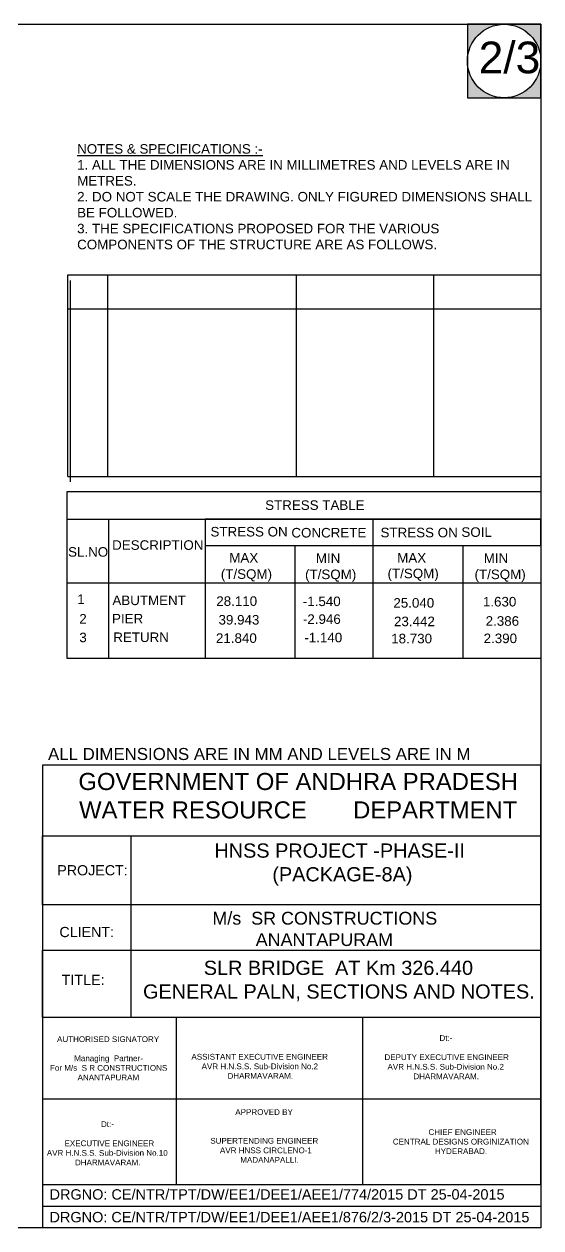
# Model space of a CAD drawing. Header units: inches. Extents: x 327215 to 352124, y -173032 to -156847.
# Drawn here: x 345179 to 352124, y -173032 to -156847 of the extents above; entities that cross this region are included whole.
import ezdxf

# ---------------------------------------------------------------- set-up
doc = ezdxf.new("R2010")
doc.units = ezdxf.units.IN
doc.header["$MEASUREMENT"] = 0
for name, color, linetype in [('DIMENSION', 7, 'Continuous'), ('DRAWING', 7, 'Continuous'), ('TEXT', 7, 'Continuous')]:
    doc.layers.add(name, color=color, linetype=linetype)
doc.styles.get("Standard").update_dxf_attribs({"font": 'arial.ttf'})

msp = doc.modelspace()

# ---------------------------------------------------------------- hatches: boundary and pattern name
at = {"layer": 'Defpoints', "ltscale": 0.4}
h = msp.add_hatch(dxfattribs=at)
h.set_pattern_fill('AR-SAND', color=256, scale=0.852272, style=0)
h.set_pattern_definition([(37.5, (52018.5999, -23170.737), (-0.053687469, 1.642177762), [0, -1.2954532937, 0, -1.4488622364, 0, -1.3849418436]), (7.5, (52018.6, -23170.737), (1.508330962, 2.4052358), [0, -0.698862961, 0, -1.167612508, 0, -0.4474427495]), (327.5, (52017.5516, -23170.737), (2.654095613, 0.0048230523), [0, -0.426135952, 0, -1.534089427, 0, -2.002838974]), (317.5, (52017.5516, -23170.737), (2.562037244, 0.748018225), [0, -0.213067976, 0, -1.0056808464, 0, -1.15056707])])
h.paths.add_polyline_path([(351138.3, -156847.2), (351138.3, -157295.5, -0.9520527), (352123.9, -157343.9), (352123.9, -156847.2)])
h.paths.add_polyline_path([(351607.1, -157837.4, -0.3725087), (351138.3, -157392.3), (351138.3, -157837.4)])
h.paths.add_polyline_path([(351652.8, -157837.4), (352123.9, -157837.4), (352123.9, -157343.9, -0.4007378)])

# ---------------------------------------------------------------- linework, layer by layer
msp.add_lwpolyline([(352123.9, -156847.2), (351138.3, -156847.2), (351138.3, -157837.4), (352123.9, -157837.4)], close=True, dxfattribs=at)
at = {"layer": 'DIMENSION'}
for points in [[(345424.6, -172446.7), (345424.6, -173031.7)], [(345424.6, -172739.2), (352123.9, -172739.2)]]:
    msp.add_lwpolyline(points, dxfattribs=at)
at = {"layer": 'DRAWING', "ltscale": 0.4}
for points in [[(327214.6, -156847.2), (352123.9, -156847.2), (352123.9, -173031.7), (327214.6, -173031.7)], [(345757.4, -163130.9), (352123.9, -163130.9), (352123.9, -165375.3), (345757.4, -165375.3)], [(345757.4, -163503.3), (352123.9, -163503.3), (352123.9, -164365.8), (345757.4, -164365.8)], [(346316.5, -163503.3), (347611.4, -163503.3), (347611.4, -165375.3), (346316.5, -165375.3)], [(347611.4, -163856.1), (352123.9, -163856.1), (352123.9, -163503.3), (347611.4, -163503.3)], [(349867.7, -163503.3), (352123.9, -163503.3), (352123.9, -165375.3), (349867.7, -165375.3)]]:
    msp.add_lwpolyline(points, close=True, dxfattribs=at)
for points in [[(345765.9, -162928.7), (345765.9, -160219.9), (352123.9, -160219.9), (352123.9, -162928.7)], [(346298.8, -160219.9), (346298.8, -162928.7)], [(348834, -160219.9), (348834, -162928.7)], [(350681.7, -160219.9), (350681.7, -162928.7)], [(345795.9, -160292.9), (345795.9, -163001.7)], [(345765.9, -160677.7), (352123.9, -160677.7)], [(345765.9, -162928.7), (352123.9, -162928.7)], [(348818, -163856.1), (348818, -165375.3)], [(351074.3, -163856.1), (351074.3, -165375.3)]]:
    msp.add_lwpolyline(points, dxfattribs=at)
msp.add_circle((351630, -157343.9), 494, dxfattribs=at)
at = {"layer": 'TEXT'}
for points in [[(352123.9, -166812), (345424.6, -166812), (345424.6, -172446.7), (352123.9, -172446.7)], [(345424.6, -167761.2), (352123.9, -167761.2), (352123.9, -168690.1), (345424.6, -168690.1)], [(345424.6, -169296.6), (352123.9, -169296.6), (352123.9, -170203.1), (345424.6, -170203.1)]]:
    msp.add_lwpolyline(points, close=True, dxfattribs=at)
for points in [[(346614.2, -167761.2), (346614.2, -170203.1)], [(347221.7, -170203.1), (347221.7, -172446.7)], [(349726.1, -170203.1), (349726.1, -172446.7)], [(345424.6, -171294.7), (352123.9, -171294.7)]]:
    msp.add_lwpolyline(points, dxfattribs=at)

# ---------------------------------------------------------------- texts
at = {"layer": 'DRAWING', "attachment_point": 1}
for s, insert, char_height, width in [('2/3', (351287.6, -157082.8), 426.14, 804.792), ('{\\LNOTES & SPECIFICATIONS :- \\P}1. ALL THE DIMENSIONS ARE IN MILLIMETRES AND LEVELS ARE IN METRES. \\P2. DO NOT SCALE THE DRAWING. ONLY FIGURED DIMENSIONS SHALL BE FOLLOWED. \\P3. THE SPECIFICATIONS PROPOSED FOR THE VARIOUS COMPONENTS OF THE STRUCTURE ARE AS FOLLOWS.\\P ', (345891.9, -158461.2), 128.498, 6183.186), ('CONCRETE', (348771, -163621), 128.5, 1038.155), ('(T/SQM)', (347822.9, -164176.9), 128.5, 704.16), ('(T/SQM)', (348954.6, -164180.9), 128.5, 704.16), ('(T/SQM)', (350063.1, -164168.8), 128.5, 704.16), ('(T/SQM)', (351232, -164180.9), 128.5, 704.16)]:
    msp.add_mtext(s, dxfattribs=dict(at, insert=insert, char_height=char_height, width=width))
at = {"layer": 'TEXT'}
for s, height, p in [('STRESS TABLE', 128.498, (348418.3, -163378.6)), ('STRESS ON ', 128.5, (347683.9, -163736)), ('STRESS ON ', 128.5, (349968.9, -163747.2)), ('SOIL ', 128.5, (351055.6, -163741.2)), ('DESCRIPTION ', 128.498, (346362.2, -163915.4)), ('SL.NO ', 128.5, (345770, -164007.7)), ('MAX', 128.5, (347936.3, -164087.6)), ('MIN', 128.5, (349099.6, -164092)), ('MAX', 128.5, (350192.5, -164087.6)), ('MIN', 128.5, (351355.9, -164092)), ('1', 128.5, (345893.1, -164642.9)), ('ABUTMENT ', 128.5, (346365.7, -164658.6)), ('28.110', 128.5, (347761.6, -164669)), ('-1.540', 128.5, (348924.5, -164671.9)), ('25.040', 128.5, (350141.4, -164692.7)), ('1.630', 128.5, (351344.5, -164676.9)), ('2', 128.5, (345921.1, -164906.9)), ('PIER', 128.5, (346360.7, -164905.1)), ('39.943', 128.5, (347791.5, -164920.1)), ('-2.946', 128.5, (348925.8, -164911.3)), ('23.442', 128.5, (350149.8, -164941.9)), ('2.386', 128.5, (351381.7, -164936.2)), ('3', 128.5, (345921.1, -165157.2)), ('RETURN', 128.5, (346377.3, -165155)), ('21.840', 128.5, (347757.2, -165166.5)), ('-1.140', 128.5, (348945.1, -165158.8)), ('18.730', 128.5, (350112.2, -165172.5)), ('2.390', 128.5, (351354.1, -165169.9))]:
    msp.add_text(s, height=height, dxfattribs=at).set_placement(p)
at = {"layer": 'TEXT', "attachment_point": 1}
for s, insert, char_height, width in [('ALL DIMENSIONS ARE IN MM AND LEVELS ARE IN M', (345500.6, -166579.3), 161.804, 5774.195), ('PROJECT:', (345624.5, -168154.5), 137.24, 1280.48), ('\\pi702.51;M/s  SR CONSTRUCTIONS \\P\\pi1284.6;ANANTAPURAM', (347006.7, -168782.2), 172.284, 4396.5), ('CLIENT:', (345653.6, -168985.1), 137.24, 1280.48), ('\\pi1167.9;SLR BRIDGE  AT Km 326.440\\P\\pi351.54;GENERAL PALN, SECTIONS AND NOTES.', (346425.9, -169439.5), 191.024, 5929.912), ('TITLE:', (345685.2, -169628.3), 137.24, 744.19), ('\\pi1252.2;AUTHORISED SIGNATORY\\P\\pi1938.1;\\P\\pi1482.1;Managing  Partner-\\P\\pi1157.2;For M/s  S R CONSTRUCTIONS\\P\\pi1528.6;ANANTAPURAM', (344369.6, -170455.4), 77.228, 3876.288), ('\\pi1857.1;Dt:-  \\P\\pi1938.1;\\P\\pi1087.6; DEPUTY EXECUTIVE ENGINEER\\P\\pi1158.5;AVR H.N.S.S. Sub-Division No.2\\P\\pi1506.4;DHARMAVARAM.', (348903.7, -170440.3), 77.228, 3876.288), ('\\pi1938.1;\\P\\P\\pi1021.6;ASSISTANT EXECUTIVE ENGINEER\\P\\pi1158.5;AVR H.N.S.S. Sub-Division No.2\\P\\pi1506.4;DHARMAVARAM.', (346406.1, -170434.3), 77.228, 3876.288), ('\\pi1551.8;APPROVED BY\\P\\pi1938.1;\\P\\pi1908.2;  \\P\\pi1215.9;SUPERTENDING ENGINEER                \\P\\pi1315.6; AVR HNSS CIRCLENO-1\\P\\pi0;                                                      MADANAPALLI.', (346465.5, -171435.3), 77.228, 3876.288), ('\\pi1857.1;Dt:- \\P\\pi1938.1;\\P\\pi1306.4;  EXECUTIVE ENGINEER\\P\\pi1128.3;AVR H.N.S.S. Sub-Division No.10\\P\\pi1506.4;DHARMAVARAM.', (344355.9, -171598.2), 77.228, 3876.288), ('\\pi1938.1;\\P\\pi1450.3;  CHIEF ENGINEER\\P\\pi1031.1;CENTRAL DESIGNS ORGINIZATION\\P\\pi1596.4;HYDERABAD.', (349103, -171575.8), 77.228, 3876.288), ('\\pi920.88;DRGNO: CE/NTR/TPT/DW/EE1/DEE1/AEE1/774/2015 DT 25-04-2015', (344600.3, -172511.6), 139.159, 7934.199), ('\\pi753.39;DRGNO: CE/NTR/TPT/DW/EE1/DEE1/AEE1/876/2/3-2015 DT 25-04-2015', (344766.9, -172817), 139.159, 7934.199)]:
    msp.add_mtext(s, dxfattribs=dict(at, insert=insert, char_height=char_height, width=width))
at = {"layer": 'TEXT', "color": 7, "width": 6537.323, "attachment_point": 5}
for s, insert, char_height in [('GOVERNMENT OF ANDHRA PRADESH\\PWATER RESOURCE       DEPARTMENT', (348862.1, -167222.5), 229.229), ('HNSS PROJECT -PHASE-II\\P (PACKAGE-8A)', (349419.2, -168146.7), 191.024)]:
    msp.add_mtext(s, dxfattribs=dict(at, insert=insert, char_height=char_height))

doc.saveas('drawing.dxf')
